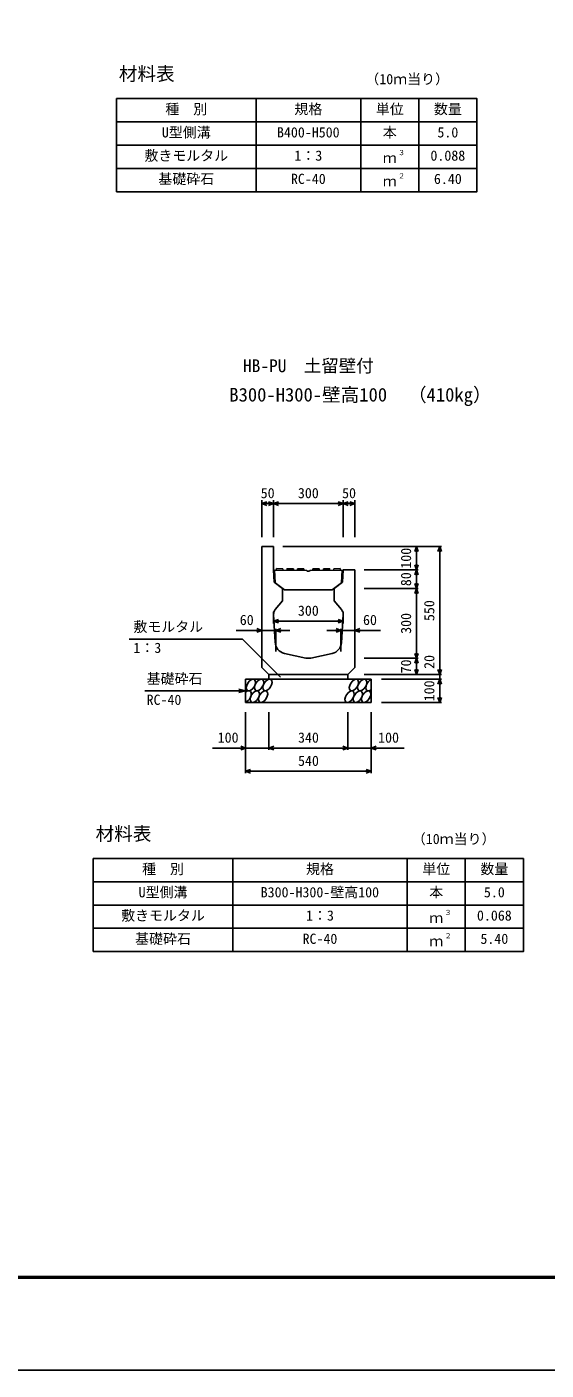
# Model space of a CAD drawing. Units: millimetres, scale not verified. Extents: x -16800 to 16800, y -5940 to 5940.
# Drawn here: x 3994 to 6227, y -5940 to -166 of the extents above; entities that cross this region are included whole.
import ezdxf
from ezdxf.enums import TextEntityAlignment as Align

# ---------------------------------------------------------------- set-up
doc = ezdxf.new("R2010")
doc.units = ezdxf.units.MM
doc.header["$LTSCALE"] = 20
for name, color, linetype, lineweight in [('0-0_DIM', 7, 'Continuous', 25), ('0-1_Defpoints', 5, 'Continuous', 25), ('0-2_HATCH', 6, 'Continuous', 25), ('0-3_HYO', 3, 'Continuous', 25), ('0-4_HYO2', 4, 'Continuous', 25), ('0-5_OUTLINE', 3, 'Continuous', 25), ('0-6_TXT', 7, 'Continuous', 25), ('0-7_WAKU', 3, 'Continuous', 25)]:
    doc.layers.add(name, color=color, linetype=linetype, lineweight=lineweight)
doc.styles.add('ＭＳ ゴシック', font='')
doc.styles.get('ＭＳ ゴシック').set_extended_font_data('MS Gothic')

msp = doc.modelspace()

# ---------------------------------------------------------------- linework, layer by layer
at = {"layer": '0-0_DIM'}
for p, q in [((5004.72, -2359.92), (5004.72, -2199.92)), ((5004.72, -2214.92), (5054.72, -2214.92)), ((5054.72, -2359.92), (5054.72, -2199.92)), ((5054.72, -2214.92), (5354.72, -2214.92)), ((5354.72, -2359.92), (5354.72, -2199.92)), ((5354.72, -2214.92), (5404.72, -2214.92)), ((5404.72, -2359.92), (5404.72, -2199.92)), ((5094.72, -2399.92), (5777.22, -2399.92)), ((5669.72, -2499.92), (5669.72, -2399.92)), ((5769.72, -2949.92), (5769.72, -2399.92)), ((5444.72, -2499.92), (5677.22, -2499.92)), ((5677.22, -2579.92), (5444.72, -2579.92)), ((5054.72, -2679.92), (5054.72, -2730.93)), ((5354.72, -2679.92), (5354.72, -2730.93)), ((5004.72, -2760.15), (4894.72, -2760.15)), ((5004.72, -2760.15), (5064.72, -2760.15)), ((5054.72, -2720.32), (5354.72, -2720.32)), ((5064.72, -2752.65), (5064.72, -2851.06)), ((5124.72, -2760.15), (5064.72, -2760.15)), ((5344.72, -2760.15), (5284.72, -2760.15)), ((5344.72, -2752.65), (5344.72, -2851.06)), ((5344.72, -2760.15), (5404.72, -2760.15)), ((5514.72, -2760.15), (5404.72, -2760.15)), ((4921.69, -2798.11), (4433.76, -2798.11)), ((4921.69, -2798.11), (5085.35, -2961.77)), ((5677.22, -2879.92), (5444.72, -2879.92)), ((5669.72, -2949.92), (5669.72, -2879.92)), ((5777.22, -2949.92), (5444.72, -2949.92)), ((5777.22, -2969.92), (5519.72, -2969.92)), ((4934.72, -3019.92), (4501.4, -3019.92)), ((4934.72, -3019.92), (4905.74, -3012.16)), ((4934.72, -3019.92), (4905.74, -3027.69)), ((4934.72, -3373.35), (4934.72, -3111.98)), ((5034.72, -3273.35), (5034.72, -3111.98)), ((5374.72, -3273.35), (5374.72, -3111.98)), ((5474.72, -3373.35), (5474.72, -3111.98)), ((5777.22, -3069.92), (5519.72, -3069.92)), ((4934.72, -3265.85), (4792.92, -3265.85)), ((4934.72, -3265.85), (5034.72, -3265.85)), ((5034.72, -3265.85), (5374.72, -3265.85)), ((5474.72, -3265.85), (5374.72, -3265.85)), ((5474.72, -3265.85), (5616.51, -3265.85)), ((4934.72, -3365.85), (5474.72, -3365.85))]:
    msp.add_line(p, q, dxfattribs=at)
for points in [[(5025.86, -2222.62), (5004.72, -2214.92), (5025.86, -2207.23)], [(5033.57, -2207.23), (5054.72, -2214.92), (5033.57, -2222.62)], [(5075.86, -2222.62), (5054.72, -2214.92), (5075.86, -2207.23)], [(5333.57, -2207.23), (5354.72, -2214.92), (5333.57, -2222.62)], [(5375.86, -2222.62), (5354.72, -2214.92), (5375.86, -2207.23)], [(5383.57, -2207.23), (5404.72, -2214.92), (5383.57, -2222.62)], [(5662.02, -2421.07), (5669.72, -2399.92), (5677.41, -2421.07)], [(5762.02, -2421.07), (5769.72, -2399.92), (5777.41, -2421.07)], [(5677.41, -2478.78), (5669.72, -2499.92), (5662.02, -2478.78)], [(5662.02, -2521.07), (5669.72, -2499.92), (5677.41, -2521.07)], [(5669.72, -2879.92), (5669.72, -2579.92), (5669.72, -2499.92)], [(5677.41, -2558.78), (5669.72, -2579.92), (5662.02, -2558.78)], [(5662.02, -2601.07), (5669.72, -2579.92), (5677.41, -2601.07)], [(5075.86, -2728.02), (5054.72, -2720.32), (5075.86, -2712.63)], [(5333.57, -2728.02), (5354.72, -2720.32), (5333.57, -2712.63)], [(4983.57, -2752.46), (5004.72, -2760.15), (4983.57, -2767.85)], [(5085.86, -2752.46), (5064.72, -2760.15), (5085.86, -2767.85)], [(5323.57, -2767.85), (5344.72, -2760.15), (5323.57, -2752.46)], [(5425.86, -2767.85), (5404.72, -2760.15), (5425.86, -2752.46)], [(5677.41, -2858.78), (5669.72, -2879.92), (5662.02, -2858.78)], [(5662.02, -2901.07), (5669.72, -2879.92), (5677.41, -2901.07)], [(5677.41, -2928.78), (5669.72, -2949.92), (5662.02, -2928.78)], [(5777.41, -2928.78), (5769.72, -2949.92), (5762.02, -2928.78)], [(5762.02, -2991.07), (5769.72, -2969.92), (5777.41, -2991.07)], [(5769.72, -2949.92), (5769.72, -2969.92), (5769.72, -3069.92)], [(5762.02, -3048.78), (5769.72, -3069.92), (5777.41, -3048.78)], [(4913.57, -3258.16), (4934.72, -3265.85), (4913.57, -3273.55)], [(5055.86, -3273.55), (5034.72, -3265.85), (5055.86, -3258.16)], [(5353.57, -3258.16), (5374.72, -3265.85), (5353.57, -3273.55)], [(5495.86, -3258.16), (5474.72, -3265.85), (5495.86, -3273.55)], [(4955.86, -3373.55), (4934.72, -3365.85), (4955.86, -3358.16)], [(5453.57, -3358.16), (5474.72, -3365.85), (5453.57, -3373.55)]]:
    msp.add_lwpolyline(points, dxfattribs=at)
at = {"layer": '0-1_Defpoints'}
msp.add_lwpolyline([(0, -5940), (16800, -5940), (16800, 5940), (0, 5940)], close=True, dxfattribs=at)
at = {"layer": '0-2_HATCH'}
for p, q in [((5096.72, -2501.35), (5095.22, -2494.83)), ((5141.72, -2501.81), (5140.22, -2495.29)), ((5186.72, -2502.27), (5185.22, -2495.75)), ((5222.72, -2502.27), (5224.22, -2495.75)), ((5267.72, -2501.81), (5269.22, -2495.29)), ((5312.72, -2501.35), (5314.22, -2494.83))]:
    msp.add_line(p, q, dxfattribs=at)
for points in [[(5095.27, -2494.83), (5068.27, -2494.56), (5066.72, -2501.04)], [(5140.27, -2495.29), (5113.27, -2495.02), (5111.72, -2501.5)], [(5185.27, -2495.75), (5158.27, -2495.48), (5156.72, -2501.96)], [(5224.17, -2495.75), (5251.17, -2495.48), (5252.72, -2501.96)], [(5269.17, -2495.29), (5296.17, -2495.02), (5297.72, -2501.5)], [(5314.17, -2494.83), (5341.17, -2494.56), (5342.72, -2501.04)]]:
    msp.add_lwpolyline(points, dxfattribs=at)
for centre in [(4957.61, -2994.92), (4993.08, -2994.92), (5028.56, -2994.92), (5400.77, -2994.92), (5436.24, -2994.92), (4974.49, -3044.92), (5009.97, -3044.92), (5382.17, -3044.92), (5417.65, -3044.92), (5453.12, -3044.92)]:
    msp.add_ellipse(centre, major_axis=(14.54, 23.54), ratio=0.5792, dxfattribs=at)
for centre, start_param, end_param in [((5471.72, -2994.92), 0.6666252, 4.1103269), ((4939.01, -3044.92), 3.7419964, 7.318141)]:
    msp.add_ellipse(centre, major_axis=(14.54, 23.54), ratio=0.5792, start_param=start_param, end_param=end_param, dxfattribs=at)
at = {"layer": '0-3_HYO'}
for p, q in [((4979.72, -474.19), (4979.72, -874.19)), ((5429.72, -474.19), (5429.72, -874.19)), ((5679.72, -474.19), (5679.72, -874.19)), ((4379.72, -574.19), (5929.72, -574.19)), ((4879.72, -3740.8), (4879.72, -4140.8)), ((5629.72, -3740.8), (5629.72, -4140.8)), ((5879.72, -3740.8), (5879.72, -4140.8)), ((4279.72, -3840.8), (6129.72, -3840.8))]:
    msp.add_line(p, q, dxfattribs=at)
for points in [[(4379.72, -874.19), (5929.72, -874.19), (5929.72, -474.19), (4379.72, -474.19)], [(4279.72, -4140.8), (6129.72, -4140.8), (6129.72, -3740.8), (4279.72, -3740.8)]]:
    msp.add_lwpolyline(points, close=True, dxfattribs=at)
at = {"layer": '0-4_HYO2'}
for p, q in [((4379.72, -674.19), (5929.72, -674.19)), ((4379.72, -774.19), (5929.72, -774.19)), ((4279.72, -3940.8), (6129.72, -3940.8)), ((4279.72, -4040.8), (6129.72, -4040.8))]:
    msp.add_line(p, q, dxfattribs=at)
at = {"layer": '0-5_OUTLINE'}
for p, q in [((5004.72, -2399.92), (5004.72, -2919.92)), ((5004.72, -2399.92), (5054.72, -2399.92)), ((5054.72, -2399.92), (5054.72, -2499.92)), ((5057.72, -2552.79), (5054.72, -2499.92)), ((5059.73, -2500.97), (5198.7, -2502.39)), ((5059.73, -2500.97), (5061.8, -2555.88)), ((5198.7, -2502.39), (5200.22, -2505.59)), ((5209.22, -2505.59), (5200.22, -2505.59)), ((5210.74, -2502.39), (5209.22, -2505.59)), ((5349.72, -2500.97), (5210.74, -2502.39)), ((5349.72, -2500.97), (5347.64, -2555.86)), ((5354.72, -2499.92), (5351.72, -2552.79)), ((5404.72, -2499.92), (5354.72, -2499.92)), ((5404.72, -2499.92), (5404.72, -2919.92)), ((5093.72, -2579.92), (5057.72, -2552.79)), ((5101.72, -2585.95), (5061.8, -2555.88)), ((5093.72, -2579.92), (5093.72, -2633.44)), ((5307.72, -2585.95), (5101.72, -2585.95)), ((5307.72, -2585.95), (5347.64, -2555.86)), ((5315.72, -2579.92), (5351.72, -2552.79)), ((5315.72, -2579.92), (5315.72, -2633.44)), ((5062.38, -2670.78), (5093.72, -2633.44)), ((5347.05, -2670.78), (5315.72, -2633.44)), ((5062.4, -2810.5), (5055.42, -2691.83)), ((5346.88, -2813.09), (5354.02, -2691.83)), ((5194.24, -2878.81), (5101.92, -2859.03)), ((5215.19, -2878.81), (5307.45, -2859.04)), ((5004.72, -2919.92), (5034.72, -2949.92)), ((5374.72, -2949.92), (5404.72, -2919.92)), ((5474.72, -2969.92), (4934.72, -2969.92)), ((4934.72, -3069.92), (4934.72, -2969.92)), ((5374.72, -2949.92), (5034.72, -2949.92)), ((5034.72, -2969.92), (5034.72, -2949.92)), ((5374.72, -2969.92), (5374.72, -2949.92)), ((5474.72, -3069.92), (5474.72, -2969.92)), ((5474.72, -3069.92), (4934.72, -3069.92))]:
    msp.add_line(p, q, dxfattribs=at)
for centre, radius, start, end in [((5085.37, -2690.07), 30, 140, 183.36646), ((5324.07, -2690.07), 30, 356.63354, 40), ((5112.4, -2810.14), 50, 180.40767, 257.90524), ((5296.97, -2810.15), 50, 282.174, 356.65464), ((5204.72, -2829.92), 50, 257.90524, 282.09476)]:
    msp.add_arc(centre, radius, start, end, dxfattribs=at)
at = {"layer": '0-7_WAKU', "lineweight": 50}
msp.add_lwpolyline([(400, -5540), (16400, -5540), (16400, 5540), (400, 5540)], close=True, dxfattribs=at)

# ---------------------------------------------------------------- texts
at = {"layer": '0-0_DIM', "style": 'ＭＳ ゴシック'}
for s, p in [('50', (4999.72, -2204.92)), ('300', (5159.72, -2204.92)), ('50', (5349.72, -2204.92)), ('300', (5159.72, -2710.32)), ('60', (4909.72, -2750.15)), ('60', (5439.72, -2750.15)), ('敷モルタル', (4452.17, -2779.38)), ('1：3', (4452.17, -2870.07)), ('基礎砕石', (4508.95, -3002.75)), ('RC-40', (4508.95, -3093.44)), ('100', (4814.72, -3255.85)), ('340', (5160.25, -3255.85)), ('100', (5504.72, -3255.85)), ('540', (5160.25, -3355.85))]:
    msp.add_text(s, height=43.99, dxfattribs=at).set_placement(p, align=Align.BOTTOM_LEFT)
for s, p in [('100', (5659.72, -2494.92)), ('80', (5659.72, -2569.92)), ('550', (5759.72, -2719.92)), ('300', (5659.72, -2774.92)), ('20', (5759.72, -2925.61)), ('70', (5659.72, -2944.92)), ('100', (5759.72, -3064.92))]:
    msp.add_text(s, height=43.99, rotation=90, dxfattribs=at).set_placement(p, align=Align.BOTTOM_LEFT)
at = {"layer": '0-6_TXT', "style": 'ＭＳ ゴシック'}
for s, height, p in [('材料表', 58.65, (4389.72, -414.19)), ('（10ｍ当り）', 43.99, (5449.72, -425.19)), ('種\u3000別', 43.99, (4589.72, -554.19)), ('規格', 43.99, (5144.72, -554.19)), ('単位', 43.99, (5494.72, -554.19)), ('数量', 43.99, (5744.72, -554.19)), ('U型側溝', 43.99, (4574.72, -654.19)), ('B400-H500', 43.99, (5069.72, -654.19)), ('本', 43.99, (5524.72, -654.19)), ('5.0', 43.99, (5759.72, -654.19)), ('敷きモルタル', 43.99, (4499.72, -754.19)), ('1：3', 43.99, (5144.72, -754.19)), ('ｍ', 43.99, (5524.72, -764.19)), ('３', 21.99, (5590.26, -723.82)), ('0.088', 43.99, (5729.72, -754.19)), ('基礎砕石', 43.99, (4559.72, -854.19)), ('RC-40', 43.99, (5129.72, -854.19)), ('２', 21.99, (5590.26, -823.82)), ('6.40', 43.99, (5744.72, -854.19)), ('ｍ', 43.99, (5524.72, -864.19)), ('HB-PU\u3000土留壁付', 54.99, (4923.47, -1666.43)), ('B300-H300-壁高100', 58.65, (4864.72, -1793.93)), ('（410kg）', 58.65, (5633.09, -1793.93)), ('材料表', 58.65, (4289.72, -3680.8)), ('（10ｍ当り）', 43.99, (5649.72, -3691.8)), ('種\u3000別', 43.99, (4489.72, -3820.8)), ('規格', 43.99, (5194.72, -3820.8)), ('単位', 43.99, (5694.72, -3820.8)), ('数量', 43.99, (5944.72, -3820.8)), ('U型側溝', 43.99, (4474.72, -3920.8)), ('B300-H300-壁高100', 43.99, (4999.72, -3920.8)), ('本', 43.99, (5724.72, -3920.8)), ('5.0', 43.99, (5959.72, -3920.8)), ('敷きモルタル', 43.99, (4399.72, -4020.8)), ('1：3', 43.99, (5194.72, -4020.8)), ('ｍ', 43.99, (5724.72, -4030.8)), ('３', 21.99, (5790.26, -3990.43)), ('0.068', 43.99, (5929.72, -4020.8)), ('基礎砕石', 43.99, (4459.72, -4120.8)), ('RC-40', 43.99, (5179.72, -4120.8)), ('ｍ', 43.99, (5724.72, -4130.8)), ('２', 21.99, (5790.26, -4090.43)), ('5.40', 43.99, (5944.72, -4120.8))]:
    msp.add_text(s, height=height, dxfattribs=at).set_placement(p, align=Align.BOTTOM_LEFT)

doc.saveas('drawing.dxf')
